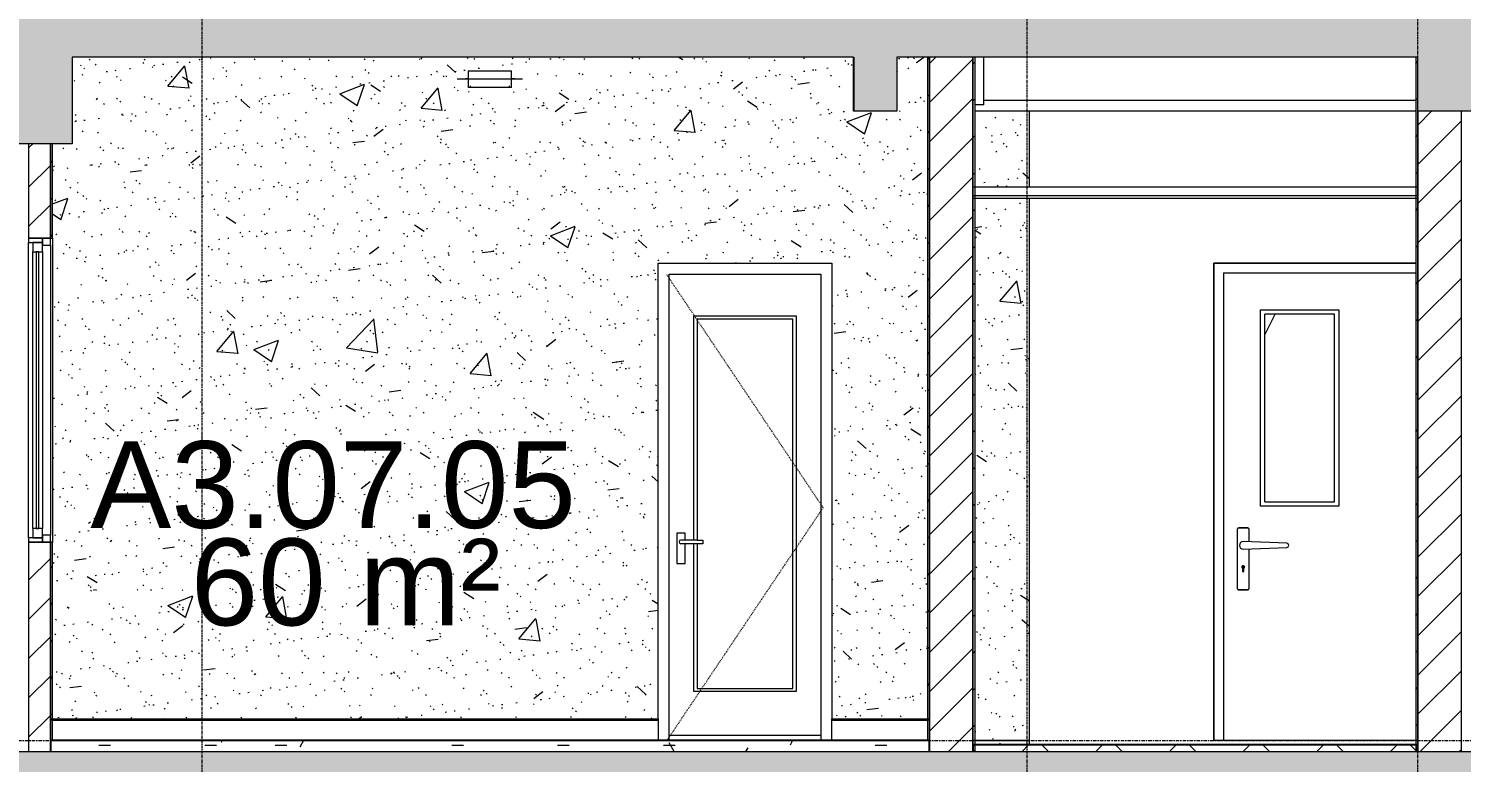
# Model space of a CAD drawing. Header units: millimetres. Extents: x 25061 to 259291, y -8723 to 35400.
# Drawn here: x 158410 to 165010, y 22500 to 25881 of the extents above; entities that cross this region are included whole.
import ezdxf

# ---------------------------------------------------------------- set-up
doc = ezdxf.new("R2010")
doc.units = ezdxf.units.MM
for name, pattern in [('Centre', [31.75, 6.35, -4.7625, 15.875, -4.7625]), ('Dash', [6.35, 3.175, -3.175]), ('Grid Line', [22.225, 12.7, -3.175, 3.175, -3.175])]:
    doc.linetypes.add(name, pattern=pattern)
for name, color, linetype, lineweight in [('0-2', 50, 'Continuous', 5), ('A-AREA-IDEN', 2, 'Continuous', 9), ('A-CLNG', 13, 'Continuous', 9), ('A-CLNG-3', 13, 'Continuous', 18), ('A-DETL-GENF-2', 7, 'Continuous', 9), ('A-DETL-GENF-HDLN-1', 7, 'Dash', 9), ('A-DETL-THIN', 151, 'Continuous', 9), ('A-DOOR', 31, 'Continuous', 9), ('A-DOOR-1', 7, 'Continuous', 9), ('A-DOOR-FRAM', 31, 'Continuous', 9), ('A-FLOR-1', 10, 'Continuous', 25), ('A-FLOR-3', 192, 'Continuous', 25), ('A-FLOR-HRAL-1', 253, 'Continuous', 9), ('A-FLOR-LEVL-2', 51, 'Centre', 9), ('A-FLOR-PATT-3', 8, 'Continuous', 9), ('A-FLOR-PATT-4', 67, 'Continuous', 9), ('A-GLAZ', 151, 'Continuous', 9), ('A-GLAZ-3', 7, 'Continuous', 9), ('A-WALL', 113, 'Continuous', 9), ('A-WALL-1', 113, 'Continuous', 18), ('A-WALL-2', 250, 'Continuous', 18), ('A-WALL-3', 7, 'Continuous', 9), ('A-WALL-PATT-1', 7, 'Continuous', 9), ('A-WALL-PATT-2', 9, 'Continuous', 9), ('A-WALL-PATT-4', 111, 'Continuous', 9), ('E-LITE-EQPM', 33, 'Continuous', 9), ('E-LITE-EQPM-1', 7, 'Continuous', 9), ('I-WALL', 2, 'Continuous', 9), ('I-WALL-1', 250, 'Continuous', 18), ('I-WALL-2', 7, 'Continuous', 9), ('I-WALL-3', 2, 'Continuous', 18), ('S-BEAM-1', 12, 'Continuous', 5), ('S-BEAM-2', 10, 'Continuous', 25), ('S-BEAM-3', 7, 'Continuous', 9), ('S-GRID-1', 1, 'Grid Line', 9)]:
    doc.layers.add(name, color=color, linetype=linetype, lineweight=lineweight)
doc.styles.add('Arial', font='arial.ttf', dxfattribs={"height": 400})
pattern_1 = [(45, (-80880.3, 14125), (-84.8528, 84.8528), [])]
pattern_2 = [(50, (200382.5, 14125), (1165.978, -102.01), [121.92, -1341.12]), (355, (200382.5, 14125), (-225.554, 1222.763), [97.536, -1072.896]), (100.451, (200479.6, 14116.5), (940.433, 1120.746), [103.616, -1139.776]), (46.184, (200382.5, 14450.1), (1734.906, -269.074), [182.88, -2011.68]), (96.636, (200527, 14427.7), (1519.38, 1583.536), [155.424, -1709.665]), (351.184, (200382.5, 14450.1), (1519.39, 1583.52), [146.304, -1609.344]), (21, (200545, 14368.8), (970.332, -654.498), [121.92, -1341.12]), (326, (200545, 14368.8), (395.533, 1178.804), [97.536, -1072.896]), (71.451, (200625.9, 14314.3), (1365.87, 524.296), [103.616, -1139.776]), (37.5, (200382.47, 14125), (19.767, 541.1527), [53.645, -1006.246, 53.645, -1035.507, -1076.96]), (37.5, (200382.47, 14125), (19.767, 541.1527), [-2149.043, 53.645, -1023.315]), (7.5, (200382.5, 14125), (427.646, 641.156), [53.645, -567.334, 53.645, -981.862, -410.464]), (7.5, (200382.5, 14125), (427.646, 641.156), [-1656.486, 53.645, -356.819]), (327.5, (200019.96, 14125), (867.782, -36.665), [53.645, -352.755, 53.645, -1214.323, -1682.496]), (327.5, (200019.96, 14125), (867.782, -36.665), [-1674.368, 53.645, -1628.85]), (317.5, (199857.4, 14125), (948.028, 162.731), [53.645, -474.675, 53.645, -788.416, -1194.816]), (317.5, (199857.4, 14125), (948.028, 162.731), [-1370.38, 53.645, -1141.17])]
pattern_3 = [(37.5, (200382.47, 14125), (-5.1206, 156.61216), [5.364, -118.181, 5.364, -132.812, -132.08]), (37.5, (200382.47, 14125), (-5.1206, 156.61216), [-261.722, 5.364, -126.716]), (7.5, (200382.47, 14125), (143.847, 229.3842), [5.364, -61.285, 5.364, -105.989, -42.672]), (7.5, (200382.47, 14125), (143.847, 229.3842), [-178.003, 5.364, -37.308]), (327.5, (200282.5, 14125), (253.11758, 0.46008), [5.364, -35.276, 5.364, -140.94, -191.008]), (327.5, (200282.5, 14125), (253.11758, 0.46008), [-186.944, 5.364, -185.644]), (317.5, (200282.5, 14125), (244.3381, 71.3376), [5.364, -14.956, 5.364, -90.546, -109.728]), (317.5, (200282.5, 14125), (244.3381, 71.3376), [-116.23, 5.364, -104.364])]
pattern_4 = [(45, (200382.47, 14125), (-84.8528, 84.8528), [])]
pattern_5 = [(45, (200382.47, 14125), (-90.50967, 90.50967), [])]

# ---------------------------------------------------------------- blocks, each defined once
blk = doc.blocks.new('NCV_TKTC_KET CAU_rvt-2-TKCS_MẶT CẮT 2')
at = {"layer": 'S-BEAM-1'}
blk.add_hatch(color=256, dxfattribs=at).paths.add_polyline_path([(-119052.6, 25500), (-119052.5, 25500), (-119052.6, 25750)])
at = {"layer": 'S-BEAM-2'}
blk.add_line((-119052.6, 25750), (-119052.6, 25500), dxfattribs=at)
at = {"layer": 'S-BEAM-3'}
for p, q in [((-118452.4, 25530), (-118452.4, 25750)), ((-116462.6, 25550), (-118452.4, 25550)), ((-118452.4, 25530), (-118492.5, 25530)), ((-116462.6, 25500), (-118492.5, 25500))]:
    blk.add_line(p, q, dxfattribs=at)
blk = doc.blocks.new('Railing - Railing-915971-TKCS_MẶT CẮT 2')
at = {"layer": 'A-FLOR-HRAL-1'}
for p, q in [((-122742.564287, 5695), (-119952.564287, 5695)), ((-119952.564287, 5695), (-119952.564287, 5600))]:
    blk.add_line(p, q, dxfattribs=at)
blk = doc.blocks.new('Railing - Railing-915972-TKCS_MẶT CẮT 2')
at = {"layer": 'A-FLOR-HRAL-1'}
for p, q in [((-122742.564287, 5695), (-122752.564287, 5695)), ((-122752.564287, 5695), (-122752.564287, 5600)), ((-122742.564287, 5600), (-122742.564287, 5695)), ((-119152.564287, 5600), (-119152.564287, 5695)), ((-119152.564287, 5695), (-118712.564287, 5695)), ((-118702.564287, 5695), (-118712.564287, 5695)), ((-118712.564287, 5695), (-118712.564287, 5600)), ((-118702.564287, 5600), (-118702.564287, 5695)), ((-122752.564287, 5600), (-122742.564287, 5600)), ((-118712.564287, 5600), (-118702.564287, 5600))]:
    blk.add_line(p, q, dxfattribs=at)
blk = doc.blocks.new('DOOR_CW_01 CANH MO-PANEL KINH - DIG_02-800x2200-CỬA NHÔM KÍNH-401063-TKCS_MẶT CẮT 2')
at = {"layer": 'A-DETL-GENF-HDLN-1'}
for p, q in [((-44792.6, 6673.5), (-45512.6, 7747)), ((-45512.6, 5600), (-44792.6, 6673.5))]:
    blk.add_line(p, q, dxfattribs=at)
at = {"layer": 'A-DOOR-1'}
for p, q in [((-45502.6, 5600), (-45502.6, 7750)), ((-45502.6, 7750), (-44802.6, 7750)), ((-44802.6, 7750), (-44802.6, 5600)), ((-45387.6, 6524.5), (-45387.6, 7558)), ((-45387.6, 7558), (-44917.6, 7558)), ((-44932.6, 7543), (-45372.6, 7543)), ((-45372.6, 7543), (-45372.6, 6524.5)), ((-44932.6, 5841), (-44932.6, 7543)), ((-44917.6, 7558), (-44917.6, 5826)), ((-45427.8, 6556), (-45467.3, 6556)), ((-45467.3, 6556), (-45467.3, 6416)), ((-45427.8, 6524.5), (-45427.8, 6556)), ((-45372.6, 6524.5), (-45447.6, 6524.5)), ((-45372.6, 6507.5), (-45447.6, 6507.5)), ((-45427.8, 6416), (-45427.8, 6507.5)), ((-45387.6, 5826), (-45387.6, 6507.5)), ((-45372.6, 6524.5), (-45346.8, 6524.5)), ((-45372.6, 6507.5), (-45372.6, 5841)), ((-45346.8, 6507.5), (-45372.6, 6507.5)), ((-45346.8, 6524.5), (-45346.8, 6507.5)), ((-45467.3, 6416), (-45427.8, 6416)), ((-44917.6, 5826), (-45387.6, 5826)), ((-45372.6, 5841), (-44932.6, 5841)), ((-45552.6, 5700), (-45552.6, 5695)), ((-44752.6, 5695), (-44752.6, 5700)), ((-45502.6, 5626), (-44802.6, 5626))]:
    blk.add_line(p, q, dxfattribs=at)
for start, end in [(90, 180), (180, 270)]:
    blk.add_arc((-45447.6, 6516), 8.5, start, end, dxfattribs=at)
blk = doc.blocks.new('M_Fixed - 900 x 1400-V157-TKCS_MẶT CẮT 2')
at = {"layer": 'A-GLAZ-3'}
for p, q in [((-122852.564287, 7915), (-122852.564287, 7896)), ((-122789.564287, 7915), (-122852.564287, 7915)), ((-122852.564287, 7896), (-122789.564287, 7896)), ((-122852.564287, 6534), (-122852.564287, 7896)), ((-122833.564287, 7896), (-122833.564287, 7852)), ((-122789.564287, 7896), (-122833.564287, 7896)), ((-122789.564287, 7896), (-122789.564287, 7915)), ((-122789.564287, 7915), (-122789.564287, 7883)), ((-122752.564287, 7915), (-122789.564287, 7915)), ((-122789.564287, 7852), (-122789.564287, 7896)), ((-122789.564287, 7883), (-122752.564287, 7883)), ((-122752.564287, 7883), (-122752.564287, 7915)), ((-122752.564287, 7883), (-122752.564287, 6547)), ((-122833.564287, 7852), (-122789.564287, 7852)), ((-122833.564287, 6578), (-122833.564287, 7852)), ((-122817.564287, 7852), (-122817.564287, 6578)), ((-122805.564287, 7852), (-122817.564287, 7852)), ((-122805.564287, 6578), (-122805.564287, 7852)), ((-122789.564287, 7852), (-122789.564287, 6578)), ((-122833.564287, 6578), (-122833.564287, 6534)), ((-122789.564287, 6578), (-122833.564287, 6578)), ((-122817.564287, 6578), (-122805.564287, 6578)), ((-122789.564287, 6534), (-122789.564287, 6578)), ((-122789.564287, 6547), (-122789.564287, 6515)), ((-122752.564287, 6547), (-122789.564287, 6547)), ((-122752.564287, 6515), (-122752.564287, 6547)), ((-122852.564287, 6534), (-122852.564287, 6515)), ((-122789.564287, 6534), (-122852.564287, 6534)), ((-122852.564287, 6515), (-122789.564287, 6515)), ((-122833.564287, 6534), (-122789.564287, 6534)), ((-122789.564287, 6515), (-122789.564287, 6534)), ((-122789.564287, 6515), (-122752.564287, 6515))]:
    blk.add_line(p, q, dxfattribs=at)
blk = doc.blocks.new('LIC_08-ĐÈN LED TRÒN GẮN NỔI - LIC_08 - ĐÈN LED TRÒN GẮN NỔI_ P_18W_ ÁNH SÁNG TRẮNG 6000K-511864-TKCS_MẶT CẮT 2')
at = {"layer": 'E-LITE-EQPM-1'}
for p, q in [((-47003, 8650), (-46953, 8650)), ((-46955.9, 8650), (-46964.6, 8650)), ((-46964.6, 8650), (-46738, 8650)), ((-46953, 8687), (-46953, 8610)), ((-46953, 8687), (-46853, 8687)), ((-46853, 8687), (-46753, 8687)), ((-46753, 8610), (-46753, 8687)), ((-46753, 8650), (-46703, 8650)), ((-46738, 8650), (-46751.2, 8650)), ((-46853, 8610), (-46953, 8610)), ((-46943, 8618), (-46943, 8615)), ((-46753, 8610), (-46853, 8610)), ((-46763, 8615), (-46763, 8618))]:
    blk.add_line(p, q, dxfattribs=at)
blk = doc.blocks.new('NCV_TKTC_TANG 6 - 8_rvt-4-TKCS_MẶT CẮT 2')
at = {"layer": 'A-FLOR-PATT-4'}
h = blk.add_hatch(dxfattribs=at)
h.set_pattern_fill('FP_36', color=256, style=0, pattern_type=2)
h.set_pattern_definition([(0, (-80880.3, 14125), (650.24, 162.56), [53.645, -434.035, 53.645, -3034.995]), (0, (-80880.3, 14125), (650.24, 162.56), [-541.325, -434.035, 53.645, -921.715, -1625.6]), (0, (-80880.3, 14125), (650.24, 162.56), [-1950.72, 53.645, -434.035, 53.645, -1084.275]), (0, (-80880.3, 14125), (650.24, 162.56), [-2492.045, -271.475, 53.645, -759.155]), (120, (-80636.46, 14206.28), (-465.9011, 481.84436), [53.645, -434.035, 53.645, -3034.995]), (120, (-80636.46, 14206.28), (-465.9011, 481.84436), [-541.325, -434.035, 53.645, -921.715, -1625.6]), (120, (-80636.46, 14206.28), (-465.9011, 481.84436), [-1950.72, 53.645, -434.035, 53.645, -1084.275]), (120, (-80636.46, 14206.28), (-465.9011, 481.84436), [-2492.045, -271.475, 53.645, -759.155]), (240, (-80555.18, 14531.4), (-184.3389, -644.40436), [53.645, -434.035, 53.645, -3034.995]), (240, (-80555.18, 14531.4), (-184.3389, -644.40436), [-541.325, -434.035, 53.645, -921.715, -1625.6]), (240, (-80555.18, 14531.4), (-184.3389, -644.40436), [-1950.72, 53.645, -434.035, 53.645, -1084.275]), (240, (-80555.18, 14531.4), (-184.3389, -644.40436), [-2492.045, -271.475, 53.645, -759.155])])
h.paths.add_polyline_path([(-121238.4, 22550), (-118702.6, 22550), (-118702.6, 22600), (-122752.6, 22600), (-122752.6, 22550), (-122033.6, 22550)])
at = {"layer": 'A-WALL-PATT-1'}
h = blk.add_hatch(dxfattribs=at)
h.set_pattern_fill('FP_39', color=256, style=0, pattern_type=2)
h.set_pattern_definition(pattern_1)
h.paths.add_polyline_path([(-118702.6, 22700), (-118702.6, 25750), (-118712.6, 25750), (-118712.6, 22700)])
h = blk.add_hatch(dxfattribs=at)
h.set_pattern_fill('FP_39', color=256, style=0, pattern_type=2)
h.set_pattern_definition(pattern_1)
h.paths.add_polyline_path([(-122742.6, 22700), (-122742.6, 23515), (-122752.6, 23515), (-122752.6, 22700)])
h.paths.add_polyline_path([(-122752.6, 24915), (-122742.6, 24915), (-122742.6, 25350), (-122752.6, 25350), (-122752.6, 25289.8)])
at = {"layer": 'A-WALL-PATT-2'}
h = blk.add_hatch(dxfattribs=at)
h.set_pattern_fill('FP_37', color=256, style=0, pattern_type=2)
h.set_pattern_definition([(50, (-80880.3, 14125), (1165.978, -102.01), [121.92, -1341.12]), (355, (-80880.3, 14125), (-225.554, 1222.763), [97.536, -1072.896]), (100.451, (-80783.1, 14116.5), (940.433, 1120.746), [103.616, -1139.776]), (46.184, (-80880.3, 14450.1), (1734.906, -269.074), [182.88, -2011.68]), (96.636, (-80735.7, 14427.7), (1519.38, 1583.536), [155.424, -1709.665]), (351.184, (-80880.3, 14450.1), (1519.39, 1583.52), [146.304, -1609.344]), (21, (-80717.7, 14368.8), (970.332, -654.498), [121.92, -1341.12]), (326, (-80717.7, 14368.8), (395.533, 1178.804), [97.536, -1072.896]), (71.451, (-80636.9, 14314.3), (1365.87, 524.296), [103.616, -1139.776]), (37.5, (-80880.3, 14125), (19.767, 541.1527), [53.645, -1006.246, 53.645, -1035.507, -1076.96]), (37.5, (-80880.3, 14125), (19.767, 541.1527), [-2149.043, 53.645, -1023.315]), (7.5, (-80880.3, 14125), (427.646, 641.156), [53.645, -567.334, 53.645, -981.862, -410.464]), (7.5, (-80880.3, 14125), (427.646, 641.156), [-1656.486, 53.645, -356.819]), (327.5, (-81242.8, 14125), (867.782, -36.665), [53.645, -352.755, 53.645, -1214.323, -1682.496]), (327.5, (-81242.8, 14125), (867.782, -36.665), [-1674.368, 53.645, -1628.85]), (317.5, (-81405.4, 14125), (948.028, 162.731), [53.645, -474.675, 53.645, -788.416, -1194.816]), (317.5, (-81405.4, 14125), (948.028, 162.731), [-1370.38, 53.645, -1141.17])])
h.paths.add_polyline_path([(-122742.6, 22700), (-119952.6, 22700), (-119952.6, 24800), (-119152.6, 24800), (-119152.6, 22700), (-118712.6, 22700), (-118712.6, 25750), (-118852.6, 25750), (-118852.8, 25500), (-119052.6, 25500), (-119052.6, 25750), (-122652.5, 25748.4), (-122652.5, 25350), (-122742.6, 25350), (-122742.6, 22822.3)])
h.paths.add_polyline_path([(-120627.9, 25610), (-120827.9, 25610), (-120827.9, 25687), (-120627.9, 25687)])
h = blk.add_hatch(dxfattribs=at)
h.set_pattern_fill('FP_38', color=256, style=0, pattern_type=2)
h.set_pattern_definition([(37.5, (-80880.3, 14125), (-5.1206, 156.61216), [5.364, -118.181, 5.364, -132.812, -132.08]), (37.5, (-80880.3, 14125), (-5.1206, 156.61216), [-261.722, 5.364, -126.716]), (7.5, (-80880.3, 14125), (143.847, 229.3842), [5.364, -61.285, 5.364, -105.989, -42.672]), (7.5, (-80880.3, 14125), (143.847, 229.3842), [-178.003, 5.364, -37.308]), (327.5, (-80980.28, 14125), (253.11758, 0.46008), [5.364, -35.276, 5.364, -140.94, -191.008]), (327.5, (-80980.28, 14125), (253.11758, 0.46008), [-186.944, 5.364, -185.644]), (317.5, (-80980.28, 14125), (244.3381, 71.3376), [5.364, -14.956, 5.364, -90.546, -109.728]), (317.5, (-80980.28, 14125), (244.3381, 71.3376), [-116.23, 5.364, -104.364])])
h.paths.add_polyline_path([(-122742.6, 22700), (-119952.6, 22700), (-119952.6, 24800), (-119152.6, 24800), (-119152.6, 22700), (-118712.6, 22700), (-118712.6, 25750), (-118852.6, 25750), (-118852.8, 25500), (-119052.6, 25500), (-119052.6, 25750), (-122652.5, 25748.4), (-122652.5, 25350), (-122742.6, 25350), (-122742.6, 22822.3)])
h.paths.add_polyline_path([(-120627.9, 25610), (-120827.9, 25610), (-120827.9, 25687), (-120627.9, 25687)])
h = blk.add_hatch(dxfattribs=at)
h.set_pattern_fill('FP_34', color=256, style=0, pattern_type=2)
h.set_pattern_definition([(45, (-80880.3, 14125), (-90.50967, 90.50967), [])])
h.paths.add_polyline_path([(-122852.6, 22550), (-122752.6, 22550), (-122752.6, 23515), (-122852.6, 23515), (-122852.6, 22650)])
h.paths.add_polyline_path([(-122828.8, 24915), (-122752.6, 24915), (-122752.6, 25350), (-122852.6, 25350), (-122852.6, 24915)])
at = {"layer": 'A-FLOR-1'}
for p, q in [((-118702.6, 22600), (-122752.6, 22600)), ((-122752.6, 22600), (-122752.6, 22550)), ((-118702.6, 22550), (-118702.6, 22600))]:
    blk.add_line(p, q, dxfattribs=at)
at = {"layer": 'A-WALL-2'}
for p, q in [((-122852.6, 24915), (-122752.6, 24915)), ((-122752.6, 23515), (-122852.6, 23515)), ((-122852.6, 22650), (-122852.6, 22550)), ((-122752.6, 22550), (-122752.6, 22700))]:
    blk.add_line(p, q, dxfattribs=at)
at = {"layer": 'A-WALL-3'}
for p, q in [((-122852.6, 25350), (-122852.6, 24915)), ((-122752.6, 25350), (-122752.6, 24915)), ((-122752.6, 24915), (-122752.6, 25350)), ((-122852.6, 23515), (-122852.6, 22650)), ((-122752.6, 23515), (-122752.6, 22700)), ((-122752.6, 22700), (-122752.6, 23515))]:
    blk.add_line(p, q, dxfattribs=at)
at = {"layer": 'I-WALL-1'}
for p, q in [((-118712.6, 25750), (-118712.6, 22700)), ((-118702.6, 22700), (-118702.6, 25750)), ((-122742.6, 24915), (-122742.6, 25350)), ((-122752.6, 24915), (-122742.6, 24915)), ((-122742.6, 23515), (-122752.6, 23515)), ((-122742.6, 22700), (-122742.6, 23515)), ((-122752.6, 22700), (-122742.6, 22700)), ((-118712.6, 22700), (-118702.6, 22700))]:
    blk.add_line(p, q, dxfattribs=at)
at = {"layer": 'I-WALL-2'}
for p, q in [((-122742.6, 24915), (-122742.6, 23515)), ((-119952.6, 22700), (-119952.6, 24800)), ((-119952.6, 24800), (-119152.6, 24800)), ((-119152.6, 24800), (-119152.6, 22700)), ((-122742.6, 22700), (-119952.6, 22700)), ((-119152.6, 22700), (-118712.6, 22700))]:
    blk.add_line(p, q, dxfattribs=at)
at = {"layer": ''}
for name in ['Railing - Railing-915972-TKCS_MẶT CẮT 2', 'Railing - Railing-915971-TKCS_MẶT CẮT 2']:
    blk.add_blockref(name, (0, 17000), dxfattribs=at)
at = {"layer": 'A-DOOR'}
blk.add_blockref('DOOR_CW_01 CANH MO-PANEL KINH - DIG_02-800x2200-CỬA NHÔM KÍNH-401063-TKCS_MẶT CẮT 2', (-74400, 17000), dxfattribs=at)
at = {"layer": 'A-GLAZ'}
blk.add_blockref('M_Fixed - 900 x 1400-V157-TKCS_MẶT CẮT 2', (0, 17000), dxfattribs=at)
at = {"layer": 'E-LITE-EQPM'}
blk.add_blockref('LIC_08-ĐÈN LED TRÒN GẮN NỔI - LIC_08 - ĐÈN LED TRÒN GẮN NỔI_ P_18W_ ÁNH SÁNG TRẮNG 6000K-511864-TKCS_MẶT CẮT 2', (-73874.9, 17000), dxfattribs=at)
blk = doc.blocks.new('FD_04 - FD_04-900x2200mm-V381-TKCS_MẶT CẮT 2')
at = {"layer": 'A-DOOR'}
h = blk.add_hatch(dxfattribs=at)
h.set_pattern_fill('FP_35', color=256, style=0, pattern_type=2)
h.set_pattern_definition([(63.435, (-78970.7, 14236.3), (-0.002, 1625.6), [567.96, -3066.99]), (63.435, (-80596.3, 14236.3), (-0.002, 1625.6), [567.96, -3066.99]), (63.435, (-78192.5, 14550.35), (-0.002, 1625.6), [567.96, -3066.99]), (63.435, (-79818.1, 14550.35), (-0.002, 1625.6), [567.96, -3066.99]), (63.435, (-78310.3, 14439.5), (-0.002, 1625.6), [567.96, -3066.99]), (63.435, (-79935.9, 14439.5), (-0.002, 1625.6), [567.96, -3066.99]), (63.435, (-78430.35, 15074.4), (-0.002, 1625.6), [276.055, -3358.896]), (63.435, (-80055.95, 15074.4), (-0.002, 1625.6), [276.055, -3358.896]), (63.435, (-78508.9, 14976.15), (-0.002, 1625.6), [567.96, -3066.99]), (63.435, (-80134.5, 14976.15), (-0.002, 1625.6), [567.96, -3066.99]), (63.435, (-78495, 15046.7), (-0.002, 1625.6), [567.96, -3066.99]), (63.435, (-80120.6, 15046.7), (-0.002, 1625.6), [567.96, -3066.99]), (63.435, (-79150.9, 14737.2), (-0.002, 1625.6), [567.96, -3066.99]), (63.435, (-80776.5, 14737.2), (-0.002, 1625.6), [567.96, -3066.99]), (63.435, (-79137, 14820.35), (-0.002, 1625.6), [567.96, -3066.99]), (63.435, (-80762.6, 14820.35), (-0.002, 1625.6), [567.96, -3066.99]), (63.435, (-79133.3, 14880.3), (-0.002, 1625.6), [567.96, -3066.99]), (63.435, (-80758.9, 14880.3), (-0.002, 1625.6), [567.96, -3066.99])])
h.paths.add_polyline_path([(-117063.5, 23700), (-116837.6, 23700), (-116837.6, 24565), (-117157.6, 24565), (-117157.6, 23700)])
for p, q in [((-117177.6, 24585), (-116817.6, 24585)), ((-117177.6, 23680), (-117177.6, 24585)), ((-116837.6, 24565), (-117157.6, 24565)), ((-117157.6, 23700), (-117157.6, 24565)), ((-116837.6, 23700), (-116837.6, 24565)), ((-116817.6, 24585), (-116817.6, 23680)), ((-117157.6, 23700), (-116837.6, 23700)), ((-116817.6, 23680), (-117177.6, 23680)), ((-117285.1, 23572.5), (-117285.1, 23302.5)), ((-117237.6, 23580), (-117277.6, 23580)), ((-117277.6, 23580), (-117237.6, 23580)), ((-117230.1, 23516.5), (-117230.1, 23572.5)), ((-117057.2, 23510), (-117257.6, 23517.5)), ((-117257.6, 23482.5), (-117057.2, 23490)), ((-117230.1, 23302.5), (-117230.1, 23483.5)), ((-117261.1, 23395.1), (-117261.1, 23381.2)), ((-117258.3, 23397), (-117258.3, 23403)), ((-117256.9, 23403), (-117256.9, 23397)), ((-117254.1, 23381.2), (-117254.1, 23395.1)), ((-117277.6, 23295), (-117237.6, 23295)), ((-117237.6, 23295), (-117277.6, 23295))]:
    blk.add_line(p, q, dxfattribs=at)
at = {"layer": 'A-DOOR', "flags": 128}
for points in [[(-117277.6, 23580), (-117277.9, 23580), (-117278.2, 23580), (-117278.5, 23579.9), (-117278.8, 23579.9), (-117279.1, 23579.9), (-117279.3, 23579.8), (-117279.6, 23579.7), (-117279.9, 23579.6), (-117280.2, 23579.5), (-117280.5, 23579.4), (-117280.8, 23579.3), (-117281, 23579.2), (-117281.3, 23579), (-117281.5, 23578.9), (-117281.8, 23578.7), (-117282, 23578.5), (-117282.3, 23578.3), (-117282.5, 23578.1), (-117282.7, 23577.9), (-117282.9, 23577.7), (-117283.1, 23577.5), (-117283.3, 23577.3), (-117283.5, 23577), (-117283.7, 23576.8), (-117283.9, 23576.6), (-117284, 23576.3), (-117284.2, 23576), (-117284.3, 23575.8), (-117284.4, 23575.5), (-117284.6, 23575.2), (-117284.7, 23574.9), (-117284.7, 23574.7), (-117284.8, 23574.4), (-117284.9, 23574.1), (-117285, 23573.8), (-117285, 23573.5), (-117285, 23573.2), (-117285.1, 23572.9), (-117285.1, 23572.6), (-117285.1, 23572.5)], [(-117230.1, 23572.5), (-117230.1, 23572.8), (-117230.1, 23573.1), (-117230.1, 23573.4), (-117230.2, 23573.7), (-117230.2, 23574), (-117230.3, 23574.3), (-117230.4, 23574.6), (-117230.4, 23574.9), (-117230.5, 23575.1), (-117230.7, 23575.4), (-117230.8, 23575.7), (-117230.9, 23576), (-117231.1, 23576.2), (-117231.2, 23576.5), (-117231.4, 23576.7), (-117231.5, 23577), (-117231.7, 23577.2), (-117231.9, 23577.4), (-117232.1, 23577.7), (-117232.3, 23577.9), (-117232.6, 23578.1), (-117232.8, 23578.3), (-117233, 23578.5), (-117233.3, 23578.6), (-117233.5, 23578.8), (-117233.8, 23579), (-117234, 23579.1), (-117234.3, 23579.3), (-117234.6, 23579.4), (-117234.8, 23579.5), (-117235.1, 23579.6), (-117235.4, 23579.7), (-117235.7, 23579.8), (-117236, 23579.8), (-117236.3, 23579.9), (-117236.6, 23579.9), (-117236.9, 23580), (-117237.2, 23580), (-117237.5, 23580), (-117237.6, 23580)], [(-117285.1, 23302.5), (-117285.1, 23302.2), (-117285, 23301.9), (-117285, 23301.6), (-117285, 23301.3), (-117284.9, 23301), (-117284.8, 23300.7), (-117284.8, 23300.4), (-117284.7, 23300.1), (-117284.6, 23299.9), (-117284.5, 23299.6), (-117284.3, 23299.3), (-117284.2, 23299), (-117284.1, 23298.8), (-117283.9, 23298.5), (-117283.8, 23298.3), (-117283.6, 23298), (-117283.4, 23297.8), (-117283.2, 23297.6), (-117283, 23297.3), (-117282.8, 23297.1), (-117282.6, 23296.9), (-117282.3, 23296.7), (-117282.1, 23296.5), (-117281.9, 23296.4), (-117281.6, 23296.2), (-117281.4, 23296), (-117281.1, 23295.9), (-117280.8, 23295.7), (-117280.6, 23295.6), (-117280.3, 23295.5), (-117280, 23295.4), (-117279.7, 23295.3), (-117279.4, 23295.2), (-117279.1, 23295.2), (-117278.8, 23295.1), (-117278.5, 23295.1), (-117278.2, 23295), (-117277.9, 23295), (-117277.6, 23295), (-117277.6, 23295)], [(-117237.6, 23295), (-117237.3, 23295), (-117237, 23295), (-117236.7, 23295.1), (-117236.4, 23295.1), (-117236.1, 23295.1), (-117235.8, 23295.2), (-117235.5, 23295.3), (-117235.2, 23295.4), (-117234.9, 23295.5), (-117234.7, 23295.6), (-117234.4, 23295.7), (-117234.1, 23295.8), (-117233.8, 23296), (-117233.6, 23296.1), (-117233.3, 23296.3), (-117233.1, 23296.5), (-117232.9, 23296.7), (-117232.6, 23296.9), (-117232.4, 23297.1), (-117232.2, 23297.3), (-117232, 23297.5), (-117231.8, 23297.7), (-117231.6, 23298), (-117231.4, 23298.2), (-117231.3, 23298.5), (-117231.1, 23298.7), (-117231, 23299), (-117230.8, 23299.2), (-117230.7, 23299.5), (-117230.6, 23299.8), (-117230.5, 23300.1), (-117230.4, 23300.4), (-117230.3, 23300.7), (-117230.2, 23300.9), (-117230.2, 23301.2), (-117230.1, 23301.5), (-117230.1, 23301.8), (-117230.1, 23302.1), (-117230.1, 23302.4), (-117230.1, 23302.5)]]:
    blk.add_lwpolyline(points, dxfattribs=at)
at = {"layer": 'A-DOOR'}
for centre, radius, start, end in [((-117277.6, 23572.5), 7.5, 150, 180), ((-117277.6, 23572.5), 7.5, 90, 120), ((-117237.6, 23572.5), 7.5, 60, 90), ((-117237.6, 23572.5), 7.5, 0, 30), ((-117257.6, 23500), 17.5, 90, 180), ((-117257.6, 23500), 17.5, 180, 270), ((-117057.6, 23500), 10, 0, 87.85442), ((-117057.6, 23500), 10, 272.14558, 0), ((-117257.6, 23400), 6, 305.68533, 234.31467), ((-117257.6, 23381.2), 3.5, 180, 0), ((-117257.6, 23403), 0.7, 0, 180), ((-117257.6, 23403), 0.7, 0, 180), ((-117257.6, 23397), 0.7, 180, 0), ((-117257.6, 23397), 0.7, 180, 0), ((-117277.6, 23302.5), 7.5, 180, 210), ((-117237.6, 23302.5), 7.52, 330, 0), ((-117277.6, 23302.5), 7.5, 240, 270), ((-117237.6, 23302.5), 7.52, 270, 300)]:
    blk.add_arc(centre, radius, start, end, dxfattribs=at)
at = {"layer": 'A-DOOR-FRAM'}
for p, q in [((-117392.6, 24800), (-117392.6, 22600)), ((-116462.6, 24800), (-117392.6, 24800)), ((-117347.6, 24755), (-117347.6, 22600)), ((-117347.6, 24755), (-116462.6, 24755)), ((-117347.6, 22600), (-117392.6, 22600))]:
    blk.add_line(p, q, dxfattribs=at)

msp = doc.modelspace()

# ---------------------------------------------------------------- hatches: boundary and pattern name
at = {"layer": 'A-DETL-GENF-2'}
h = msp.add_hatch(color=256, dxfattribs=at)
h.paths.add_polyline_path([(154310.3, 25350), (154310.3, 25950), (154010.3, 25950), (154010.3, 25350)])
h.paths.add_polyline_path([(247310.3, 25350), (247610.2, 25350), (247610.2, 25950), (247310.3, 25950)])
h.paths.add_polyline_path([(227810.3, 25350), (228110.3, 25350), (228110.3, 25730), (232109.9, 25730), (232109.9, 25550), (232309.9, 25550), (232309.9, 25750), (236210.2, 25750), (236210.2, 25500), (236810.2, 25500), (236810.2, 25750), (239210.2, 25750), (239210.2, 25500), (239410.1, 25500), (239410.1, 25750), (243010.3, 25750), (243010.3, 25350), (243310.2, 25350), (243310.2, 25730), (244910.2, 25730), (244910.2, 25500), (245110.2, 25500), (245110.2, 26100), (244910.2, 26100), (244910.2, 25950), (227810.3, 25950), (227810.3, 25906.7)])
h.paths.add_polyline_path([(173810.3, 25350), (173810.3, 26100), (173610.3, 26100), (173610.3, 25950), (156710.2, 25950), (156710.2, 26100), (156510.2, 26100), (156510.2, 25500), (156710.2, 25500), (156710.2, 25730), (158310.3, 25730), (158310.3, 25350), (158610.3, 25350), (158610.3, 25750), (162210.3, 25750), (162210.3, 25500), (162410.2, 25500), (162410.2, 25750), (164810.2, 25750), (164810.2, 25500), (165410.3, 25500), (165410.3, 25750), (169310.6, 25750), (169310.6, 25550), (169510.6, 25550), (169510.6, 25730), (173510.3, 25730), (173510.3, 25350), (173543, 25350)])
h = msp.add_hatch(color=256, dxfattribs=at)
h.paths.add_polyline_path([(154310.3, 21950), (154310.3, 22550), (154010.3, 22550), (154010.3, 21950)])
h.paths.add_polyline_path([(247310.3, 21950), (247610.2, 21950), (247610.2, 22550), (247310.3, 22550)])
h.paths.add_polyline_path([(243310.2, 21950), (243310.2, 22330), (244910.2, 22330), (244910.2, 22100), (245110.2, 22100), (245110.2, 22700), (244910.2, 22700), (244910.2, 22550), (227810.3, 22550), (227810.3, 21950), (228110.3, 21950), (228110.3, 22330), (232109.9, 22330), (232109.9, 22150), (232309.9, 22150), (232309.9, 22350), (236210.2, 22350), (236210.2, 22100), (236810.2, 22100), (236810.2, 22350), (239210.2, 22350), (239210.2, 22100), (239410.1, 22100), (239410.1, 22350), (243010.3, 22350), (243010.3, 21950)])
h.paths.add_polyline_path([(173510.3, 21950), (173810.3, 21950), (173810.3, 22700), (173610.3, 22700), (173610.3, 22550), (156710.2, 22550), (156710.2, 22700), (156510.2, 22700), (156510.2, 22100), (156710.2, 22100), (156710.2, 22330), (158310.3, 22330), (158310.3, 21950), (158610.3, 21950), (158610.3, 22350), (162210.3, 22350), (162210.3, 22100), (162410.2, 22100), (162410.2, 22350), (164810.2, 22350), (164810.2, 22100), (165410.3, 22100), (165410.3, 22350), (169310.6, 22350), (169310.6, 22150), (169510.6, 22150), (169510.6, 22330), (173510.3, 22330)])
at = {"layer": 'A-FLOR-PATT-3'}
h = msp.add_hatch(dxfattribs=at)
h.set_pattern_fill('FP_40', color=256, style=0, pattern_type=2)
h.set_pattern_definition([(45, (200382.47, 14125), (-169.7056, 169.7056), []), (135, (200382.47, 14125), (-169.7056, -169.7056), [])])
h.paths.add_polyline_path([(237160.1, 22550), (238860.1, 22550), (238860.1, 22580), (236810.1, 22580), (236810.1, 22550)])
h.paths.add_polyline_path([(163580.3, 22550), (164810.2, 22550), (164810.2, 22580), (162760.3, 22580), (162760.3, 22550), (163205.2, 22550)])
at = {"layer": 'A-WALL-PATT-4'}
h = msp.add_hatch(dxfattribs=at)
h.set_pattern_fill('FP_37', color=256, style=0, pattern_type=2)
h.set_pattern_definition(pattern_2)
h.paths.add_polyline_path([(162807.6, 22600), (163020.2, 22600), (163020.2, 25100), (162770.3, 25100), (162770.3, 22600)])
h.paths.add_polyline_path([(160819.6, 22695), (161170.2, 22695), (161170.2, 22700), (160570.2, 22700), (160570.2, 22695), (160596.1, 22695)])
h.paths.add_polyline_path([(162160.2, 22695), (162560.2, 22695), (162560.2, 22700), (162160.2, 22700)])
h.paths.add_polyline_path([(162760.2, 25150), (162760.3, 25150), (162760.2, 25289.8)])
h.paths.add_polyline_path([(163020.2, 25150), (163020.2, 25500), (162770.3, 25500), (162770.3, 25150)])
h.paths.add_polyline_path([(162770.3, 25980), (163020.2, 25980), (163020.2, 26000), (162770.3, 26000)])
h.paths.add_polyline_path([(162760.2, 25980), (162760.3, 25980), (162760.2, 26000)])
h = msp.add_hatch(dxfattribs=at)
h.set_pattern_fill('FP_38', color=256, style=0, pattern_type=2)
h.set_pattern_definition(pattern_3)
h.paths.add_polyline_path([(162807.6, 22600), (163020.2, 22600), (163020.2, 25100), (162770.3, 25100), (162770.3, 22600)])
h.paths.add_polyline_path([(160819.6, 22695), (161170.2, 22695), (161170.2, 22700), (160570.2, 22700), (160570.2, 22695), (160596.1, 22695)])
h.paths.add_polyline_path([(162160.2, 22695), (162560.2, 22695), (162560.2, 22700), (162160.2, 22700)])
h.paths.add_polyline_path([(162760.2, 25150), (162760.3, 25150), (162760.2, 25289.8)])
h.paths.add_polyline_path([(163020.2, 25150), (163020.2, 25500), (162770.3, 25500), (162770.3, 25150)])
h.paths.add_polyline_path([(162770.3, 25980), (163020.2, 25980), (163020.2, 26000), (162770.3, 26000)])
h.paths.add_polyline_path([(162760.2, 25980), (162760.3, 25980), (162760.2, 26000)])
h = msp.add_hatch(dxfattribs=at)
h.set_pattern_fill('FP_39', color=256, style=0, pattern_type=2)
h.set_pattern_definition(pattern_4)
h.paths.add_polyline_path([(162770.3, 22600), (162770.3, 25750), (162760.3, 25750), (162760.3, 22600)])
h.paths.add_polyline_path([(162760.3, 25950), (162770.3, 25950), (162770.3, 26000), (162760.3, 26000)])
h = msp.add_hatch(dxfattribs=at)
h.set_pattern_fill('FP_39', color=256, style=0, pattern_type=2)
h.set_pattern_definition(pattern_4)
h.paths.add_polyline_path([(164810.1, 22600), (164810, 25750), (164800.1, 25750), (164800.1, 22600)])
h.paths.add_polyline_path([(164800.1, 25950), (164810.1, 25950), (164810.1, 26000), (164800.1, 26000)])
h = msp.add_hatch(dxfattribs=at)
h.set_pattern_fill('FP_34', color=256, style=0, pattern_type=2)
h.set_pattern_definition(pattern_5)
h.paths.add_polyline_path([(162608.8, 22550), (162760.2, 22550), (162760.2, 25750), (162560.2, 25750), (162560.2, 22550)])
h = msp.add_hatch(dxfattribs=at)
h.set_pattern_fill('FP_34', color=256, style=0, pattern_type=2)
h.set_pattern_definition(pattern_5)
h.paths.add_polyline_path([(164810.2, 22550), (165010.2, 22550), (165010.2, 25500), (164810.2, 25500), (164810.2, 22600)])
h = msp.add_hatch(dxfattribs=at)
h.set_pattern_fill('FP_37', color=256, style=0, pattern_type=2)
h.set_pattern_definition(pattern_2)
h.paths.add_polyline_path([(162770.3, 19200), (163020.2, 19200), (163020.2, 21700), (162770.3, 21700), (162770.3, 19300)])
h.paths.add_polyline_path([(160570.2, 19295), (161170.2, 19295), (161170.2, 19300), (160570.2, 19300)])
h.paths.add_polyline_path([(162551.3, 19295), (162560.2, 19295), (162560.2, 19300), (162160.2, 19300), (162160.2, 19295), (162550.2, 19295)])
h.paths.add_polyline_path([(163020.2, 21750), (163020.2, 22080), (162910.2, 22080), (162910.2, 22100), (162770.3, 22100), (162770.3, 21750), (162910.2, 21750)])
h.paths.add_polyline_path([(163020.2, 22580), (163020.2, 22600), (162770.3, 22600), (162770.3, 22580), (163005.9, 22580)])
h = msp.add_hatch(dxfattribs=at)
h.set_pattern_fill('FP_38', color=256, style=0, pattern_type=2)
h.set_pattern_definition(pattern_3)
h.paths.add_polyline_path([(162770.3, 19200), (163020.2, 19200), (163020.2, 21700), (162770.3, 21700), (162770.3, 19300)])
h.paths.add_polyline_path([(160570.2, 19295), (161170.2, 19295), (161170.2, 19300), (160570.2, 19300)])
h.paths.add_polyline_path([(162551.3, 19295), (162560.2, 19295), (162560.2, 19300), (162160.2, 19300), (162160.2, 19295), (162550.2, 19295)])
h.paths.add_polyline_path([(163020.2, 21750), (163020.2, 22080), (162910.2, 22080), (162910.2, 22100), (162770.3, 22100), (162770.3, 21750), (162910.2, 21750)])
h.paths.add_polyline_path([(163020.2, 22580), (163020.2, 22600), (162770.3, 22600), (162770.3, 22580), (163005.9, 22580)])
h = msp.add_hatch(dxfattribs=at)
h.set_pattern_fill('FP_39', color=256, style=0, pattern_type=2)
h.set_pattern_definition(pattern_4)
h.paths.add_polyline_path([(162770.3, 19200), (162770.3, 22350), (162760.3, 22350), (162760.3, 19200)])
h.paths.add_polyline_path([(162760.3, 22550), (162770.3, 22550), (162770.3, 22600), (162760.3, 22600)])
h = msp.add_hatch(dxfattribs=at)
h.set_pattern_fill('FP_39', color=256, style=0, pattern_type=2)
h.set_pattern_definition(pattern_4)
h.paths.add_polyline_path([(164810.1, 19200), (164810, 22350), (164800.1, 22350), (164800.1, 19200)])
h.paths.add_polyline_path([(164810.1, 22550), (164810.1, 22600), (164800.1, 22600), (164800.1, 22550), (164802.6, 22550)])

# ---------------------------------------------------------------- linework, layer by layer
at = {"layer": 'A-CLNG'}
msp.add_line((164810.2, 25110), (162760.3, 25110), dxfattribs=at)
at = {"layer": 'A-CLNG-3'}
for p, q in [((164810.2, 25150), (162760.3, 25150)), ((164810.2, 25100), (164810.2, 25150)), ((162760.3, 25100), (164810.2, 25100))]:
    msp.add_line(p, q, dxfattribs=at)
at = {"layer": 'A-DETL-THIN'}
for p, q in [((162210.3, 25750), (158610.3, 25750)), ((158610.3, 25750), (158610.3, 25350)), ((162210.3, 25500), (162210.3, 25750)), ((164810.2, 25750), (162410.2, 25750)), ((162410.2, 25750), (162410.2, 25500)), ((164810.2, 25500), (164810.2, 25750)), ((162410.2, 25500), (162210.3, 25500)), ((165410.3, 25500), (164810.2, 25500)), ((158610.3, 25350), (158310.3, 25350)), ((156710.2, 22550), (173610.3, 22550))]:
    msp.add_line(p, q, dxfattribs=at)
at = {"layer": 'A-FLOR-3'}
for p, q in [((164810.2, 22580), (162760.3, 22580)), ((162760.3, 22580), (162760.3, 22550)), ((164810.2, 22550), (164810.2, 22580))]:
    msp.add_line(p, q, dxfattribs=at)
at = {"layer": 'A-FLOR-LEVL-2'}
msp.add_line((147110.2, 22600), (255566.7, 22600), dxfattribs=at)
at = {"layer": 'A-WALL'}
for p, q in [((164810.1, 22600), (164810.1, 25750)), ((164810.2, 25500), (164810.2, 22600)), ((163870.2, 22600), (163870.2, 24800)), ((163870.2, 24800), (164800.1, 24800)), ((164800.1, 22600), (163870.2, 22600))]:
    msp.add_line(p, q, dxfattribs=at)
at = {"layer": 'A-WALL-1'}
for p, q in [((162560.2, 25750), (162560.2, 22550)), ((162760.2, 22550), (162760.2, 25750)), ((165010.2, 22550), (165010.2, 25500)), ((164810.2, 22600), (164810.2, 22550))]:
    msp.add_line(p, q, dxfattribs=at)
at = {"layer": 'I-WALL'}
for p, q in [((163020.2, 25150), (163020.2, 25500)), ((163020.2, 22600), (163020.2, 25100)), ((160570.2, 22700), (160570.2, 22695)), ((161170.2, 22695), (161170.2, 22700)), ((162160.2, 22700), (162160.2, 22695)), ((163020.2, 22600), (162770.3, 22600)), ((162770.3, 22600), (163020.2, 22600)), ((163020.2, 22580), (163020.2, 22600))]:
    msp.add_line(p, q, dxfattribs=at)
at = {"layer": 'I-WALL-3'}
for p, q in [((162760.3, 25750), (162760.3, 22600)), ((162770.3, 22600), (162770.3, 25750)), ((164800.1, 25750.2), (164800.1, 22600)), ((162760.3, 22600), (162760.3, 22580)), ((162770.3, 22600), (162760.3, 22600)), ((162760.3, 22600), (162770.3, 22600)), ((162770.3, 22550), (162770.3, 22600)), ((164800.1, 22600), (164800.1, 22550)), ((164810.1, 22600), (164800.1, 22600)), ((164800.1, 22600), (164810.1, 22600)), ((164810.1, 22550), (164810.1, 22600))]:
    msp.add_line(p, q, dxfattribs=at)
at = {"layer": 'S-GRID-1'}
for p, q in [((159210.2, -3283.1), (159210.2, 30285.9)), ((163010.2, -3283.1), (163010.2, 30285.9)), ((164810.2, -3283.1), (164810.2, 30285.9))]:
    msp.add_line(p, q, dxfattribs=at)

# ---------------------------------------------------------------- block references
at = {"layer": '0-2'}
for name in ['NCV_TKTC_KET CAU_rvt-2-TKCS_MẶT CẮT 2', 'NCV_TKTC_TANG 6 - 8_rvt-4-TKCS_MẶT CẮT 2']:
    msp.add_blockref(name, (281262.8, 0), dxfattribs=at)
at = {"layer": 'A-DOOR'}
msp.add_blockref('FD_04 - FD_04-900x2200mm-V381-TKCS_MẶT CẮT 2', (281262.8, 0), dxfattribs=at)

# ---------------------------------------------------------------- texts
at = {"layer": 'A-AREA-IDEN', "char_height": 400, "line_spacing_factor": 0.936439, "style": 'Arial'}
for s, insert, width, attachment_point in [('\\pt8,16,24,32,40,48,56,64,72,80,88,96,104,112,120,128,136,144,152,160,168,176,184,192,200,208,216,224,232,240,248,256;A3.07.05', (159813, 23574.3), 2233.6, 8), ('\\pt8,16,24,32,40,48,56,64,72,80,88,96,104,112,120,128,136,144,152,160,168,176,184,192,200,208,216,224,232,240,248,256;60 m²', (159871, 23328.4), 1449.6, 5)]:
    msp.add_mtext(s, dxfattribs=dict(at, insert=insert, width=width, attachment_point=attachment_point))

doc.saveas('drawing.dxf')
